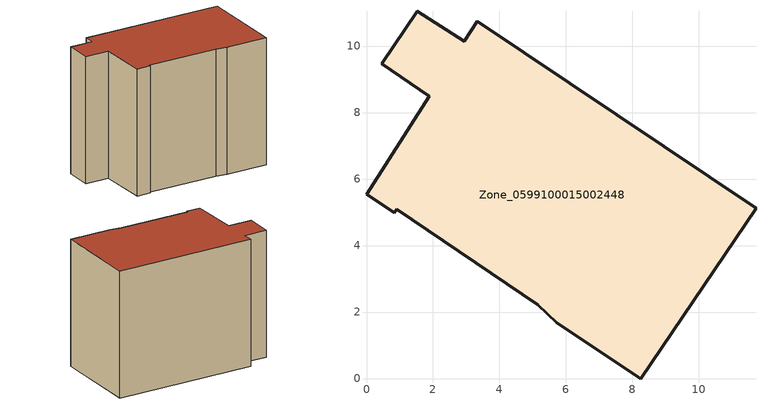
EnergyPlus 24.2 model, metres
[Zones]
Zone_0599100015002448
 floor ground (C_G): 1.89,8.49 0.46,9.47 1.53,11.04 2.94,10.14 3.33,10.75 11.72,5.12 8.25,0 5.73,1.67 5.15,2.22 0.91,5.1 0.84,4.98 0,5.54 z0.8
 wall outside (C_F): 2.94,10.14 1.53,11.04 0.46,9.47 1.89,8.49 0,5.54 0.84,4.98 0.91,5.1 5.15,2.22 5.73,1.67 8.25,0 11.72,5.12 3.33,10.75 2.94,10.14 z0.8:9.87
 roof outside (C_R): 11.72,5.12 3.33,10.75 2.94,10.14 1.53,11.04 0.46,9.47 1.89,8.49 0,5.54 0.84,4.98 0.91,5.1 5.15,2.22 5.73,1.67 8.25,0 z9.87
[BUILDING]
Pand.0599100015002448: North Axis=0; Terrain=City; Loads Convergence Tolerance Value=0.04; Temperature Convergence Tolerance Value=0.4; Solar Distribution=FullExterior; Maximum Number of Warmup Days=25; Minimum Number of Warmup Days=1
[Site:Location]
Rotterdam.The.Hague.AP_ZH_NLD Design_Conditions: Latitude=51.96; Longitude=4.45; Time Zone=1; Elevation=-4.5
[SITE:GROUNDTEMPERATURE:BUILDINGSURFACE]
18, 18, 18, 18, 18, 18, 18, 18, 18, 18, 18, 18
[MATERIAL] Thermal Absorptance=0.9; Solar Absorptance=0.7; Visible Absorptance=0.7
Name | Roughness | Thickness | Conductivity | Density | Specific Heat
G.TI.1975-1991 | MediumSmooth | 0.15 | 0.288461 | 540 | 1210
F.TI.1975-1991 | Rough | 0.3 | 0.230769 | 1920 | 840
R.TI.1975-1991 | MediumRough | 0.2 | 0.153846 | 1500 | 1000
[CONSTRUCTION]
C_G: G.TI.1975-1991
C_F: F.TI.1975-1991
C_R: R.TI.1975-1991
[ZONE]
Zone_0599100015002448: Type=1; Multiplier=1; Ceiling Height=Autocalculate; Volume=Autocalculate; Floor Area=autocalculate; Part of Total Floor Area=Yes
[ZONEINFILTRATION:DESIGNFLOWRATE]
Infil_Zone_0599100015002448: Zone or ZoneList or Space or SpaceList=Zone_0599100015002448; Schedule=AlwaysOn; Design Flow Rate Calculation Method=Flow/Area; Flow Rate per Floor Area=0.003; Constant Term Coefficient=1; Temperature Term Coefficient=0; Velocity Term Coefficient=0; Velocity Squared Term Coefficient=0
[HVACTEMPLATE:ZONE:IDEALLOADSAIRSYSTEM]
Zone_0599100015002448: Maximum Heating Supply Air Temperature=50; Minimum Cooling Supply Air Temperature=13; Maximum Heating Supply Air Humidity Ratio=0.0156; Minimum Cooling Supply Air Humidity Ratio=0.0077; Heating Limit=NoLimit; Cooling Limit=NoLimit; Dehumidification Control Type=ConstantSensibleHeatRatio; Cooling Sensible Heat Ratio=0.7; Dehumidification Setpoint=60; Humidification Control Type=None; Humidification Setpoint=30; Outdoor Air Method=None; Outdoor Air Flow Rate per Person=0.00944; Outdoor Air Flow Rate per Zone Floor Area=0; Outdoor Air Flow Rate per Zone=0; Demand Controlled Ventilation Type=None; Outdoor Air Economizer Type=NoEconomizer; Heat Recovery Type=None; Sensible Heat Recovery Effectiveness=0.7; Latent Heat Recovery Effectiveness=0.65
[ZONECONTROL:THERMOSTAT]
ThermostatControl_Zone_0599100015002448: Zone or ZoneList=Zone_0599100015002448; Control Type Schedule=DualSetpointControlType; Control 1=Thermostat_Zone_0599100015002448; Temperature Difference Between Cutout And Setpoint=0
[THERMOSTATSETPOINT:DUALSETPOINT]
Thermostat_Zone_0599100015002448: Heating Setpoint Temperature Schedule=HeatingSetpoint_Zone_0599100015002448; Cooling Setpoint Temperature Schedule=CoolingSetpoint_Zone_0599100015002448
[SCHEDULE:COMPACT]
HeatingSetpoint_Zone_0599100015002448: Through: 12/31, For: AllDays, Until: 24:00, 21
CoolingSetpoint_Zone_0599100015002448: Through: 12/31, For: AllDays, Until: 24:00, 24
DualSetpointControlType: Through: 12/31, For: AllDays, Until: 24:00, 4
AlwaysOn: Through: 12/31, For: AllDays, Until: 24:00, 1
